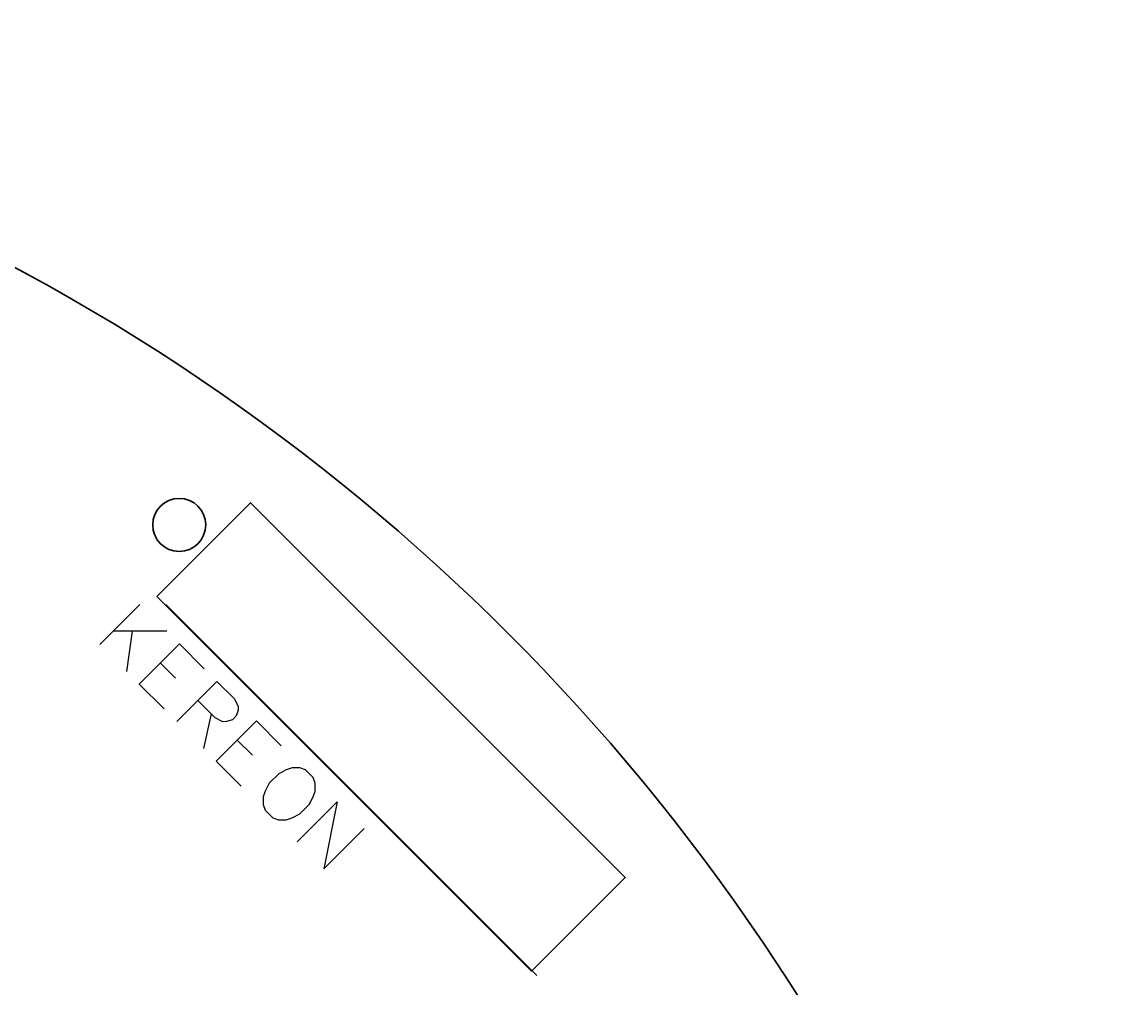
# Model space of a CAD drawing. Header units: inches. Extents: x 125 to 205, y -145 to -65.
# Drawn here: x 183.99 to 205.03, y -83.55 to -65.03 of the extents above; entities that cross this region are included whole.
import ezdxf

# ---------------------------------------------------------------- set-up
doc = ezdxf.new("R2010")
doc.units = ezdxf.units.IN
doc.header["$MEASUREMENT"] = 0
doc.layers.add('Calque 1', color=7, linetype='Continuous')

# ---------------------------------------------------------------- blocks, each defined once
blk = doc.blocks.new('block 2')
at = {"layer": 'Calque 1', "color": 7, "lineweight": 35, "true_color": 0xffffff}
for points in [[(186.575, -76.042), (188.371, -74.246), (195.555, -81.43), (193.759, -83.226), (186.575, -76.042)], [(193.86, -83.308), (186.748, -76.196)]]:
    blk.add_lwpolyline(points, dxfattribs=at)
at = {"layer": 'Calque 1', "color": 7, "lineweight": 25, "true_color": 0xffffff}
for points in [[(186.248, -76.196), (185.478, -76.967)], [(186.762, -76.71), (185.735, -76.71)], [(186.101, -76.71), (185.991, -77.48)], [(187.005, -76.952), (186.234, -77.723)], [(187.005, -76.952), (187.482, -77.43)], [(186.638, -77.319), (186.933, -77.613)], [(186.234, -77.723), (186.712, -78.201)], [(187.725, -77.672), (186.954, -78.443)], [(187.725, -77.672), (188.055, -78.003), (188.131, -78.15), (188.131, -78.222), (188.095, -78.334), (188.021, -78.407), (187.91, -78.443), (187.836, -78.445), (187.689, -78.369), (187.358, -78.039)], [(187.615, -78.296), (187.47, -78.958)], [(188.483, -78.43), (187.712, -79.201)], [(188.483, -78.43), (188.96, -78.908)], [(188.116, -78.797), (188.409, -79.089)], [(187.712, -79.201), (188.19, -79.679)], [(189.422, -79.37), (189.312, -79.332), (189.165, -79.332), (189.055, -79.37), (188.91, -79.443), (188.727, -79.626), (188.652, -79.774), (188.614, -79.883), (188.614, -80.031), (188.651, -80.14), (188.799, -80.288), (188.908, -80.325), (189.055, -80.325), (189.165, -80.288), (189.314, -80.214), (189.497, -80.031), (189.569, -79.883), (189.607, -79.774), (189.607, -79.626), (189.569, -79.517), (189.422, -79.37)], [(190.033, -79.98), (189.262, -80.751)], [(190.033, -79.98), (189.776, -81.265)], [(190.547, -80.494), (189.776, -81.265)]]:
    blk.add_lwpolyline(points, dxfattribs=at)
at = {"layer": 'Calque 1', "color": 7, "lineweight": 35, "true_color": 0xffffff}
for points, knots in [([(125.026, -105.02), (125.036, -82.929), (142.953, -65.028), (165.044, -65.038), (187.121, -65.048), (205.016, -82.942), (205.026, -105.02)], [0, 0, 0, 0, 1, 1, 1, 2, 2, 2, 2]), ([(187.002, -74.164), (187.283, -74.164), (187.51, -74.392), (187.51, -74.672), (187.51, -74.953), (187.283, -75.18), (187.002, -75.18), (186.721, -75.18), (186.494, -74.953), (186.494, -74.672), (186.494, -74.392), (186.721, -74.164), (187.002, -74.164)], [0, 0, 0, 0, 1, 1, 1, 2, 2, 2, 3, 3, 3, 4, 4, 4, 4])]:
    blk.add_open_spline(points, degree=3, knots=knots, dxfattribs=at)

msp = doc.modelspace()

# ---------------------------------------------------------------- block references
at = {"layer": 'Calque 1'}
msp.add_blockref('block 2', (0, 0), dxfattribs=at)

doc.saveas('drawing.dxf')
